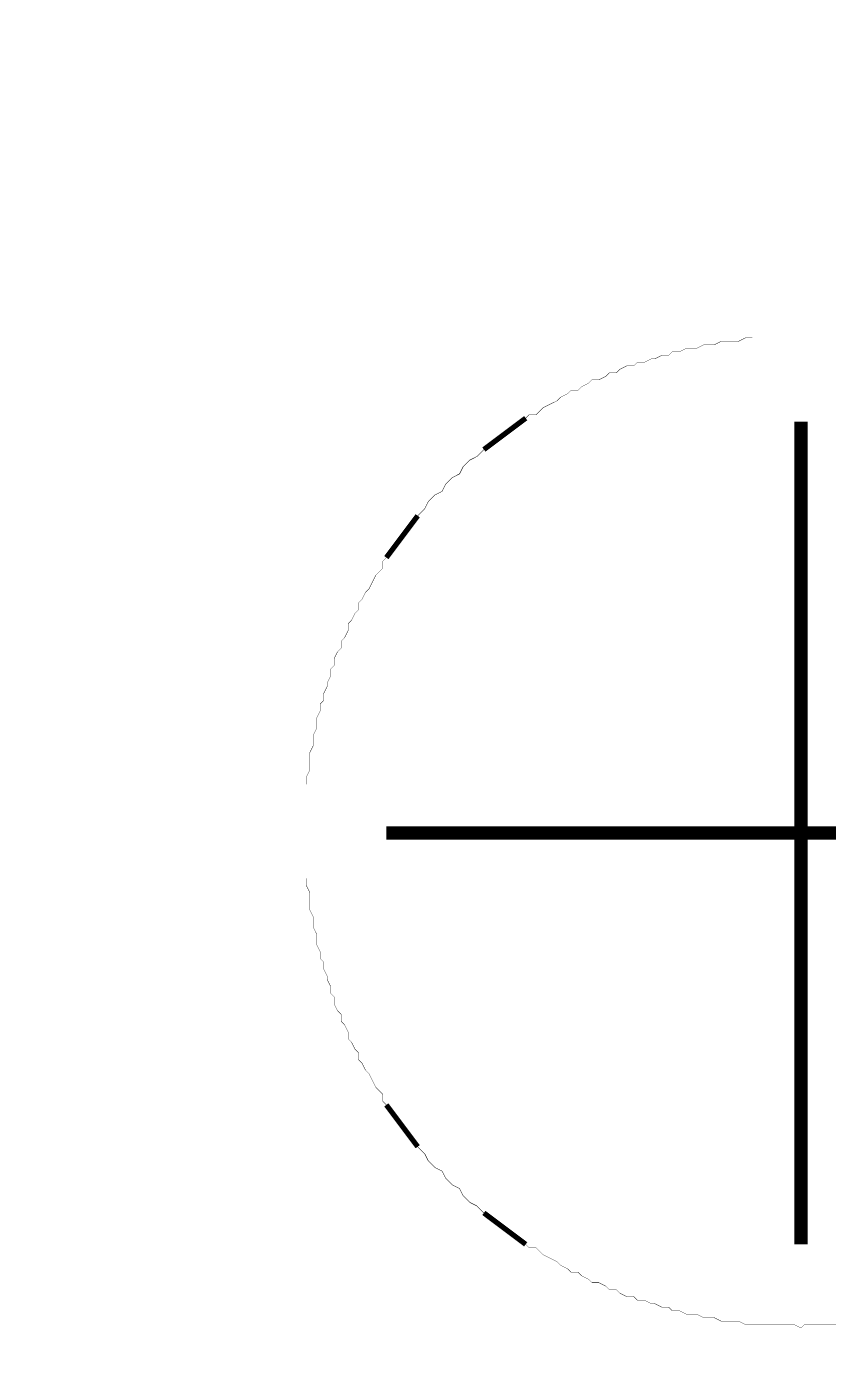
# Model space of a CAD drawing. Extents: x 0 to 595, y -1 to 841.
# Drawn here: x 387.91 to 392.78, y 526.56 to 534.6 of the extents above; entities that cross this region are included whole.
import ezdxf

# ---------------------------------------------------------------- set-up
doc = ezdxf.new("R2010")
doc.units = 0
doc.header["$MEASUREMENT"] = 0
doc.header["$XCLIPFRAME"] = 2
doc.linetypes.add('atContinuous2', pattern=[0])
doc.layers.add('at_Entity', color=7, linetype='Continuous')
picture_1 = doc.add_image_def('image1.jpg', size_in_pixel=(1446, 2048))

msp = doc.modelspace()

# ---------------------------------------------------------------- linework, layer by layer
at = {"layer": 'at_Entity', "color": 7}
for points in [[(389.6061, 529.9938, 0.00212, 0.00212, 0), (389.6061, 530.0362, 0.00212, 0.00212, 0), (389.6273, 530.0786, 0.00212, 0.00212, 0), (389.6273, 530.1845, 0.00212, 0.00212, 0), (389.6485, 530.2268, 0.00212, 0.00212, 0), (389.6485, 530.2904, 0.00212, 0.00212, 0), (389.6696, 530.3327, 0.00212, 0.00212, 0), (389.6696, 530.3963, 0.00212, 0.00212, 0), (389.6908, 530.4386, 0.00212, 0.00212, 0), (389.6908, 530.481, 0.00212, 0.00212, 0), (389.712, 530.5022, 0.00212, 0.00212, 0), (389.712, 530.5445, 0.00212, 0.00212, 0), (389.7332, 530.5869, 0.00212, 0.00212, 0), (389.7332, 530.6081, 0.00212, 0.00212, 0), (389.7544, 530.6504, 0.00212, 0.00212, 0), (389.7544, 530.6928, 0.00212, 0.00212, 0), (389.7755, 530.714, 0.00212, 0.00212, 0), (389.7755, 530.7563, 0.00212, 0.00212, 0), (389.7967, 530.7987, 0.00212, 0.00212, 0), (389.8179, 530.8199, 0.00212, 0.00212, 0), (389.8179, 530.8622, 0.00212, 0.00212, 0), (389.8391, 530.8834, 0.00212, 0.00212, 0), (389.8603, 530.9258, 0.00212, 0.00212, 0), (389.8603, 530.9681, 0.00212, 0.00212, 0), (389.8814, 530.9893, 0.00212, 0.00212, 0), (389.9026, 531.0317, 0.00212, 0.00212, 0), (389.9238, 531.0528, 0.00212, 0.00212, 0), (389.9238, 531.0952, 0.00212, 0.00212, 0), (389.945, 531.1164, 0.00212, 0.00212, 0), (389.9662, 531.1587, 0.00212, 0.00212, 0), (389.9873, 531.1799, 0.00212, 0.00212, 0), (390.0085, 531.2223, 0.00212, 0.00212, 0), (390.0297, 531.2646, 0.00212, 0.00212, 0), (390.0509, 531.2858, 0.00212, 0.00212, 0), (390.0721, 531.307, 0.00212, 0.00212, 0), (390.0721, 531.3494, 0.00212, 0.00212, 0), (390.0932, 531.3705, 0.00212, 0.00212, 0), (390.2839, 531.6247, 0.00212, 0.00212, 0), (390.3262, 531.6671, 0.00212, 0.00212, 0), (390.3474, 531.7094, 0.00212, 0.00212, 0), (390.3686, 531.7306, 0.00212, 0.00212, 0), (390.3898, 531.7518, 0.00212, 0.00212, 0), (390.4321, 531.773, 0.00212, 0.00212, 0), (390.4533, 531.8153, 0.00212, 0.00212, 0), (390.4745, 531.8365, 0.00212, 0.00212, 0), (390.4957, 531.8577, 0.00212, 0.00212, 0), (390.538, 531.8789, 0.00212, 0.00212, 0), (390.5592, 531.9212, 0.00212, 0.00212, 0), (390.5804, 531.9424, 0.00212, 0.00212, 0), (390.6016, 531.9636, 0.00212, 0.00212, 0), (390.6439, 531.9848, 0.00212, 0.00212, 0), (390.6863, 532.0271, 0.00212, 0.00212, 0), (390.9404, 532.2177, 0.00212, 0.00212, 0), (390.9616, 532.2389, 0.00212, 0.00212, 0), (391.004, 532.2389, 0.00212, 0.00212, 0), (391.0463, 532.2813, 0.00212, 0.00212, 0), (391.0887, 532.3025, 0.00212, 0.00212, 0), (391.1311, 532.3236, 0.00212, 0.00212, 0), (391.1522, 532.3448, 0.00212, 0.00212, 0), (391.1946, 532.366, 0.00212, 0.00212, 0), (391.2158, 532.3872, 0.00212, 0.00212, 0), (391.2581, 532.3872, 0.00212, 0.00212, 0), (391.2793, 532.4084, 0.00212, 0.00212, 0), (391.3217, 532.4295, 0.00212, 0.00212, 0), (391.3429, 532.4507, 0.00212, 0.00212, 0), (391.3852, 532.4507, 0.00212, 0.00212, 0), (391.4276, 532.4719, 0.00212, 0.00212, 0), (391.4488, 532.4931, 0.00212, 0.00212, 0), (391.4911, 532.4931, 0.00212, 0.00212, 0), (391.5123, 532.5143, 0.00212, 0.00212, 0), (391.5547, 532.5354, 0.00212, 0.00212, 0), (391.597, 532.5354, 0.00212, 0.00212, 0), (391.6182, 532.5566, 0.00212, 0.00212, 0), (391.6606, 532.5566, 0.00212, 0.00212, 0), (391.7029, 532.5778, 0.00212, 0.00212, 0), (391.7241, 532.5778, 0.00212, 0.00212, 0), (391.7665, 532.599, 0.00212, 0.00212, 0), (391.8088, 532.599, 0.00212, 0.00212, 0), (391.83, 532.6202, 0.00212, 0.00212, 0), (391.8724, 532.6202, 0.00212, 0.00212, 0), (391.9147, 532.6413, 0.00212, 0.00212, 0), (391.9783, 532.6413, 0.00212, 0.00212, 0), (392.0206, 532.6625, 0.00212, 0.00212, 0), (392.0842, 532.6625, 0.00212, 0.00212, 0), (392.1265, 532.6837, 0.00212, 0.00212, 0), (392.2324, 532.6837, 0.00212, 0.00212, 0), (392.2748, 532.7049, 0.00212, 0.00212, 0), (392.3171, 532.7049, 0.00212, 0.00212, 0)], [(389.6061, 529.9938, 0.00212, 0.00212, 0), (389.6061, 530.0362, 0.00212, 0.00212, 0), (389.6273, 530.0786, 0.00212, 0.00212, 0), (389.6273, 530.1845, 0.00212, 0.00212, 0), (389.6485, 530.2268, 0.00212, 0.00212, 0), (389.6485, 530.2904, 0.00212, 0.00212, 0), (389.6696, 530.3327, 0.00212, 0.00212, 0), (389.6696, 530.3963, 0.00212, 0.00212, 0), (389.6908, 530.4386, 0.00212, 0.00212, 0), (389.6908, 530.481, 0.00212, 0.00212, 0), (389.712, 530.5022, 0.00212, 0.00212, 0), (389.712, 530.5445, 0.00212, 0.00212, 0), (389.7332, 530.5869, 0.00212, 0.00212, 0), (389.7332, 530.6081, 0.00212, 0.00212, 0), (389.7544, 530.6504, 0.00212, 0.00212, 0), (389.7544, 530.6928, 0.00212, 0.00212, 0), (389.7755, 530.714, 0.00212, 0.00212, 0), (389.7755, 530.7563, 0.00212, 0.00212, 0), (389.7967, 530.7987, 0.00212, 0.00212, 0), (389.8179, 530.8199, 0.00212, 0.00212, 0), (389.8179, 530.8622, 0.00212, 0.00212, 0), (389.8391, 530.8834, 0.00212, 0.00212, 0), (389.8603, 530.9258, 0.00212, 0.00212, 0), (389.8603, 530.9681, 0.00212, 0.00212, 0), (389.8814, 530.9893, 0.00212, 0.00212, 0), (389.9026, 531.0317, 0.00212, 0.00212, 0), (389.9238, 531.0528, 0.00212, 0.00212, 0), (389.9238, 531.0952, 0.00212, 0.00212, 0), (389.945, 531.1164, 0.00212, 0.00212, 0), (389.9662, 531.1587, 0.00212, 0.00212, 0), (389.9873, 531.1799, 0.00212, 0.00212, 0), (390.0085, 531.2223, 0.00212, 0.00212, 0), (390.0297, 531.2646, 0.00212, 0.00212, 0), (390.0509, 531.2858, 0.00212, 0.00212, 0), (390.0721, 531.307, 0.00212, 0.00212, 0), (390.0721, 531.3494, 0.00212, 0.00212, 0), (390.0932, 531.3705, 0.00212, 0.00212, 0), (390.2839, 531.6247, 0.00212, 0.00212, 0), (390.3262, 531.6671, 0.00212, 0.00212, 0), (390.3474, 531.7094, 0.00212, 0.00212, 0), (390.3686, 531.7306, 0.00212, 0.00212, 0), (390.3898, 531.7518, 0.00212, 0.00212, 0), (390.4321, 531.773, 0.00212, 0.00212, 0), (390.4533, 531.8153, 0.00212, 0.00212, 0), (390.4745, 531.8365, 0.00212, 0.00212, 0), (390.4957, 531.8577, 0.00212, 0.00212, 0), (390.538, 531.8789, 0.00212, 0.00212, 0), (390.5592, 531.9212, 0.00212, 0.00212, 0), (390.5804, 531.9424, 0.00212, 0.00212, 0), (390.6016, 531.9636, 0.00212, 0.00212, 0), (390.6439, 531.9848, 0.00212, 0.00212, 0), (390.6863, 532.0271, 0.00212, 0.00212, 0), (390.9404, 532.2177, 0.00212, 0.00212, 0), (390.9616, 532.2389, 0.00212, 0.00212, 0), (391.004, 532.2389, 0.00212, 0.00212, 0), (391.0463, 532.2813, 0.00212, 0.00212, 0), (391.0887, 532.3025, 0.00212, 0.00212, 0), (391.1311, 532.3236, 0.00212, 0.00212, 0), (391.1522, 532.3448, 0.00212, 0.00212, 0), (391.1946, 532.366, 0.00212, 0.00212, 0), (391.2158, 532.3872, 0.00212, 0.00212, 0), (391.2581, 532.3872, 0.00212, 0.00212, 0), (391.2793, 532.4084, 0.00212, 0.00212, 0), (391.3217, 532.4295, 0.00212, 0.00212, 0), (391.3429, 532.4507, 0.00212, 0.00212, 0), (391.3852, 532.4507, 0.00212, 0.00212, 0), (391.4276, 532.4719, 0.00212, 0.00212, 0), (391.4488, 532.4931, 0.00212, 0.00212, 0), (391.4911, 532.4931, 0.00212, 0.00212, 0), (391.5123, 532.5143, 0.00212, 0.00212, 0), (391.5547, 532.5354, 0.00212, 0.00212, 0), (391.597, 532.5354, 0.00212, 0.00212, 0), (391.6182, 532.5566, 0.00212, 0.00212, 0), (391.6606, 532.5566, 0.00212, 0.00212, 0), (391.7029, 532.5778, 0.00212, 0.00212, 0), (391.7241, 532.5778, 0.00212, 0.00212, 0), (391.7665, 532.599, 0.00212, 0.00212, 0), (391.8088, 532.599, 0.00212, 0.00212, 0), (391.83, 532.6202, 0.00212, 0.00212, 0), (391.8724, 532.6202, 0.00212, 0.00212, 0), (391.9147, 532.6413, 0.00212, 0.00212, 0), (391.9783, 532.6413, 0.00212, 0.00212, 0), (392.0206, 532.6625, 0.00212, 0.00212, 0), (392.0842, 532.6625, 0.00212, 0.00212, 0), (392.1265, 532.6837, 0.00212, 0.00212, 0), (392.2324, 532.6837, 0.00212, 0.00212, 0), (392.2748, 532.7049, 0.00212, 0.00212, 0), (392.3171, 532.7049, 0.00212, 0.00212, 0)], [(390.2839, 531.6247, 0.00212, 0.00212, 0), (390.3262, 531.6671, 0.00212, 0.00212, 0), (390.3474, 531.7094, 0.00212, 0.00212, 0), (390.3686, 531.7306, 0.00212, 0.00212, 0), (390.3898, 531.7518, 0.00212, 0.00212, 0), (390.4321, 531.773, 0.00212, 0.00212, 0), (390.4533, 531.8153, 0.00212, 0.00212, 0), (390.4745, 531.8365, 0.00212, 0.00212, 0), (390.4957, 531.8577, 0.00212, 0.00212, 0), (390.538, 531.8789, 0.00212, 0.00212, 0), (390.5592, 531.9212, 0.00212, 0.00212, 0), (390.5804, 531.9424, 0.00212, 0.00212, 0), (390.6016, 531.9636, 0.00212, 0.00212, 0), (390.6439, 531.9848, 0.00212, 0.00212, 0), (390.6863, 532.0271, 0.00212, 0.00212, 0), (390.9404, 532.2177, 0.00212, 0.00212, 0), (390.9616, 532.2389, 0.00212, 0.00212, 0), (391.004, 532.2389, 0.00212, 0.00212, 0), (391.0463, 532.2813, 0.00212, 0.00212, 0), (391.0887, 532.3025, 0.00212, 0.00212, 0), (391.1311, 532.3236, 0.00212, 0.00212, 0), (391.1522, 532.3448, 0.00212, 0.00212, 0), (391.1946, 532.366, 0.00212, 0.00212, 0), (391.2158, 532.3872, 0.00212, 0.00212, 0), (391.2581, 532.3872, 0.00212, 0.00212, 0), (391.2793, 532.4084, 0.00212, 0.00212, 0), (391.3217, 532.4295, 0.00212, 0.00212, 0), (391.3429, 532.4507, 0.00212, 0.00212, 0), (391.3852, 532.4507, 0.00212, 0.00212, 0), (391.4276, 532.4719, 0.00212, 0.00212, 0), (391.4488, 532.4931, 0.00212, 0.00212, 0), (391.4911, 532.4931, 0.00212, 0.00212, 0), (391.5123, 532.5143, 0.00212, 0.00212, 0), (391.5547, 532.5354, 0.00212, 0.00212, 0), (391.597, 532.5354, 0.00212, 0.00212, 0), (391.6182, 532.5566, 0.00212, 0.00212, 0), (391.6606, 532.5566, 0.00212, 0.00212, 0), (391.7029, 532.5778, 0.00212, 0.00212, 0), (391.7241, 532.5778, 0.00212, 0.00212, 0), (391.7665, 532.599, 0.00212, 0.00212, 0), (391.8088, 532.599, 0.00212, 0.00212, 0), (391.83, 532.6202, 0.00212, 0.00212, 0), (391.8724, 532.6202, 0.00212, 0.00212, 0), (391.9147, 532.6413, 0.00212, 0.00212, 0), (391.9783, 532.6413, 0.00212, 0.00212, 0), (392.0206, 532.6625, 0.00212, 0.00212, 0), (392.0842, 532.6625, 0.00212, 0.00212, 0), (392.1265, 532.6837, 0.00212, 0.00212, 0), (392.2324, 532.6837, 0.00212, 0.00212, 0), (392.2748, 532.7049, 0.00212, 0.00212, 0), (392.3171, 532.7049, 0.00212, 0.00212, 0)], [(390.9404, 532.2177, 0.00212, 0.00212, 0), (390.9616, 532.2389, 0.00212, 0.00212, 0), (391.004, 532.2389, 0.00212, 0.00212, 0), (391.0463, 532.2813, 0.00212, 0.00212, 0), (391.0887, 532.3025, 0.00212, 0.00212, 0), (391.1311, 532.3236, 0.00212, 0.00212, 0), (391.1522, 532.3448, 0.00212, 0.00212, 0), (391.1946, 532.366, 0.00212, 0.00212, 0), (391.2158, 532.3872, 0.00212, 0.00212, 0), (391.2581, 532.3872, 0.00212, 0.00212, 0), (391.2793, 532.4084, 0.00212, 0.00212, 0), (391.3217, 532.4295, 0.00212, 0.00212, 0), (391.3429, 532.4507, 0.00212, 0.00212, 0), (391.3852, 532.4507, 0.00212, 0.00212, 0), (391.4276, 532.4719, 0.00212, 0.00212, 0), (391.4488, 532.4931, 0.00212, 0.00212, 0), (391.4911, 532.4931, 0.00212, 0.00212, 0), (391.5123, 532.5143, 0.00212, 0.00212, 0), (391.5547, 532.5354, 0.00212, 0.00212, 0), (391.597, 532.5354, 0.00212, 0.00212, 0), (391.6182, 532.5566, 0.00212, 0.00212, 0), (391.6606, 532.5566, 0.00212, 0.00212, 0), (391.7029, 532.5778, 0.00212, 0.00212, 0), (391.7241, 532.5778, 0.00212, 0.00212, 0), (391.7665, 532.599, 0.00212, 0.00212, 0), (391.8088, 532.599, 0.00212, 0.00212, 0), (391.83, 532.6202, 0.00212, 0.00212, 0), (391.8724, 532.6202, 0.00212, 0.00212, 0), (391.9147, 532.6413, 0.00212, 0.00212, 0), (391.9783, 532.6413, 0.00212, 0.00212, 0), (392.0206, 532.6625, 0.00212, 0.00212, 0), (392.0842, 532.6625, 0.00212, 0.00212, 0), (392.1265, 532.6837, 0.00212, 0.00212, 0), (392.2324, 532.6837, 0.00212, 0.00212, 0), (392.2748, 532.7049, 0.00212, 0.00212, 0), (392.3171, 532.7049, 0.00212, 0.00212, 0)], [(390.6863, 532.0271, 0.0318, 0.0318, 0), (390.9404, 532.2177, 0.0318, 0.0318, 0)], [(392.6137, 529.6973, 0.0822, 0.0822, 0), (392.6137, 532.1966, 0.0822, 0.0822, 0)], [(390.2839, 531.6247, 0.003, 0.003, 0), (390.3262, 531.6671, 0.003, 0.003, 0), (390.3474, 531.7094, 0.003, 0.003, 0), (390.3686, 531.7306, 0.003, 0.003, 0), (390.3898, 531.7518, 0.003, 0.003, 0), (390.4321, 531.773, 0.003, 0.003, 0), (390.4533, 531.8153, 0.003, 0.003, 0), (390.4745, 531.8365, 0.003, 0.003, 0), (390.4957, 531.8577, 0.003, 0.003, 0), (390.538, 531.8789, 0.003, 0.003, 0), (390.5592, 531.9212, 0.003, 0.003, 0), (390.5804, 531.9424, 0.003, 0.003, 0), (390.6016, 531.9636, 0.003, 0.003, 0), (390.6439, 531.9848, 0.003, 0.003, 0), (390.6863, 532.0271, 0.003, 0.003, 0)], [(390.0932, 531.3705, 0.0318, 0.0318, 0), (390.2839, 531.6247, 0.0318, 0.0318, 0)], [(390.0932, 531.3705, 0.0318, 0.0318, 0), (390.2839, 531.6247, 0.0318, 0.0318, 0)], [(389.6061, 529.9938, 0.00212, 0.00212, 0), (389.6061, 530.0362, 0.00212, 0.00212, 0), (389.6273, 530.0786, 0.00212, 0.00212, 0), (389.6273, 530.1845, 0.00212, 0.00212, 0), (389.6485, 530.2268, 0.00212, 0.00212, 0), (389.6485, 530.2904, 0.00212, 0.00212, 0), (389.6696, 530.3327, 0.00212, 0.00212, 0), (389.6696, 530.3963, 0.00212, 0.00212, 0), (389.6908, 530.4386, 0.00212, 0.00212, 0), (389.6908, 530.481, 0.00212, 0.00212, 0), (389.712, 530.5022, 0.00212, 0.00212, 0), (389.712, 530.5445, 0.00212, 0.00212, 0), (389.7332, 530.5869, 0.00212, 0.00212, 0), (389.7332, 530.6081, 0.00212, 0.00212, 0), (389.7544, 530.6504, 0.00212, 0.00212, 0), (389.7544, 530.6928, 0.00212, 0.00212, 0), (389.7755, 530.714, 0.00212, 0.00212, 0), (389.7755, 530.7563, 0.00212, 0.00212, 0), (389.7967, 530.7987, 0.00212, 0.00212, 0), (389.8179, 530.8199, 0.00212, 0.00212, 0), (389.8179, 530.8622, 0.00212, 0.00212, 0), (389.8391, 530.8834, 0.00212, 0.00212, 0), (389.8603, 530.9258, 0.00212, 0.00212, 0), (389.8603, 530.9681, 0.00212, 0.00212, 0), (389.8814, 530.9893, 0.00212, 0.00212, 0), (389.9026, 531.0317, 0.00212, 0.00212, 0), (389.9238, 531.0528, 0.00212, 0.00212, 0), (389.9238, 531.0952, 0.00212, 0.00212, 0), (389.945, 531.1164, 0.00212, 0.00212, 0), (389.9662, 531.1587, 0.00212, 0.00212, 0), (389.9873, 531.1799, 0.00212, 0.00212, 0), (390.0085, 531.2223, 0.00212, 0.00212, 0), (390.0297, 531.2646, 0.00212, 0.00212, 0), (390.0509, 531.2858, 0.00212, 0.00212, 0), (390.0721, 531.307, 0.00212, 0.00212, 0), (390.0721, 531.3494, 0.00212, 0.00212, 0), (390.0932, 531.3705, 0.00212, 0.00212, 0)], [(389.6061, 529.9938, 0.00212, 0.00212, 0), (389.6061, 530.0362, 0.00212, 0.00212, 0), (389.6273, 530.0786, 0.00212, 0.00212, 0), (389.6273, 530.1845, 0.00212, 0.00212, 0), (389.6485, 530.2268, 0.00212, 0.00212, 0), (389.6485, 530.2904, 0.00212, 0.00212, 0), (389.6696, 530.3327, 0.00212, 0.00212, 0), (389.6696, 530.3963, 0.00212, 0.00212, 0), (389.6908, 530.4386, 0.00212, 0.00212, 0), (389.6908, 530.481, 0.00212, 0.00212, 0), (389.712, 530.5022, 0.00212, 0.00212, 0), (389.712, 530.5445, 0.00212, 0.00212, 0), (389.7332, 530.5869, 0.00212, 0.00212, 0), (389.7332, 530.6081, 0.00212, 0.00212, 0), (389.7544, 530.6504, 0.00212, 0.00212, 0), (389.7544, 530.6928, 0.00212, 0.00212, 0), (389.7755, 530.714, 0.00212, 0.00212, 0), (389.7755, 530.7563, 0.00212, 0.00212, 0), (389.7967, 530.7987, 0.00212, 0.00212, 0), (389.8179, 530.8199, 0.00212, 0.00212, 0), (389.8179, 530.8622, 0.00212, 0.00212, 0), (389.8391, 530.8834, 0.00212, 0.00212, 0), (389.8603, 530.9258, 0.00212, 0.00212, 0), (389.8603, 530.9681, 0.00212, 0.00212, 0), (389.8814, 530.9893, 0.00212, 0.00212, 0), (389.9026, 531.0317, 0.00212, 0.00212, 0), (389.9238, 531.0528, 0.00212, 0.00212, 0), (389.9238, 531.0952, 0.00212, 0.00212, 0), (389.945, 531.1164, 0.00212, 0.00212, 0), (389.9662, 531.1587, 0.00212, 0.00212, 0), (389.9873, 531.1799, 0.00212, 0.00212, 0), (390.0085, 531.2223, 0.00212, 0.00212, 0), (390.0297, 531.2646, 0.00212, 0.00212, 0), (390.0509, 531.2858, 0.00212, 0.00212, 0), (390.0721, 531.307, 0.00212, 0.00212, 0), (390.0721, 531.3494, 0.00212, 0.00212, 0), (390.0932, 531.3705, 0.00212, 0.00212, 0)], [(392.6137, 529.6973, 0.0822, 0.0822, 0), (390.0932, 529.6973, 0.0822, 0.0822, 0)], [(392.6137, 529.6973, 0.0822, 0.0822, 0), (392.6137, 527.1981, 0.0822, 0.0822, 0)], [(392.6137, 529.6973, 0.0822, 0.0822, 0), (395.1129, 529.6973, 0.0822, 0.0822, 0)], [(392.9314, 526.7109, 0.00212, 0.00212, 0), (392.6348, 526.7109, 0.00212, 0.00212, 0), (392.6137, 526.6898, 0.00212, 0.00212, 0), (392.5713, 526.7109, 0.00212, 0.00212, 0), (392.2748, 526.7109, 0.00212, 0.00212, 0), (392.2324, 526.7321, 0.00212, 0.00212, 0), (392.1265, 526.7321, 0.00212, 0.00212, 0), (392.0842, 526.7533, 0.00212, 0.00212, 0), (392.0206, 526.7533, 0.00212, 0.00212, 0), (391.9783, 526.7745, 0.00212, 0.00212, 0), (391.9147, 526.7745, 0.00212, 0.00212, 0), (391.8724, 526.7957, 0.00212, 0.00212, 0), (391.83, 526.7957, 0.00212, 0.00212, 0), (391.8088, 526.8168, 0.00212, 0.00212, 0), (391.7665, 526.8168, 0.00212, 0.00212, 0), (391.7241, 526.838, 0.00212, 0.00212, 0), (391.7029, 526.838, 0.00212, 0.00212, 0), (391.6606, 526.8592, 0.00212, 0.00212, 0), (391.6182, 526.8592, 0.00212, 0.00212, 0), (391.597, 526.8804, 0.00212, 0.00212, 0), (391.5547, 526.8804, 0.00212, 0.00212, 0), (391.5123, 526.9016, 0.00212, 0.00212, 0), (391.4911, 526.9227, 0.00212, 0.00212, 0), (391.4488, 526.9227, 0.00212, 0.00212, 0), (391.4276, 526.9439, 0.00212, 0.00212, 0), (391.3852, 526.9651, 0.00212, 0.00212, 0), (391.3429, 526.9651, 0.00212, 0.00212, 0), (391.3217, 526.9863, 0.00212, 0.00212, 0), (391.2793, 527.0075, 0.00212, 0.00212, 0), (391.2581, 527.0286, 0.00212, 0.00212, 0), (391.2158, 527.0286, 0.00212, 0.00212, 0), (391.1946, 527.0498, 0.00212, 0.00212, 0), (391.1522, 527.071, 0.00212, 0.00212, 0), (391.1311, 527.0922, 0.00212, 0.00212, 0), (391.0887, 527.1134, 0.00212, 0.00212, 0), (391.0463, 527.1345, 0.00212, 0.00212, 0), (391.0252, 527.1557, 0.00212, 0.00212, 0), (391.004, 527.1769, 0.00212, 0.00212, 0), (390.9616, 527.1769, 0.00212, 0.00212, 0), (390.9404, 527.1981, 0.00212, 0.00212, 0), (390.6863, 527.3887, 0.00212, 0.00212, 0), (390.6651, 527.4099, 0.00212, 0.00212, 0), (390.6439, 527.4311, 0.00212, 0.00212, 0), (390.6016, 527.4522, 0.00212, 0.00212, 0), (390.5592, 527.4946, 0.00212, 0.00212, 0), (390.538, 527.537, 0.00212, 0.00212, 0), (390.4957, 527.5581, 0.00212, 0.00212, 0), (390.4533, 527.6005, 0.00212, 0.00212, 0), (390.4321, 527.6429, 0.00212, 0.00212, 0), (390.3898, 527.664, 0.00212, 0.00212, 0), (390.3474, 527.7064, 0.00212, 0.00212, 0), (390.3262, 527.7488, 0.00212, 0.00212, 0), (390.305, 527.7699, 0.00212, 0.00212, 0), (390.2839, 527.7911, 0.00212, 0.00212, 0), (390.0932, 528.0453, 0.00212, 0.00212, 0), (390.0721, 528.0665, 0.00212, 0.00212, 0), (390.0721, 528.1088, 0.00212, 0.00212, 0), (390.0509, 528.13, 0.00212, 0.00212, 0), (390.0297, 528.1512, 0.00212, 0.00212, 0), (390.0085, 528.1935, 0.00212, 0.00212, 0), (389.9873, 528.2359, 0.00212, 0.00212, 0), (389.9662, 528.2571, 0.00212, 0.00212, 0), (389.945, 528.2994, 0.00212, 0.00212, 0), (389.9238, 528.3206, 0.00212, 0.00212, 0), (389.9238, 528.363, 0.00212, 0.00212, 0), (389.9026, 528.3842, 0.00212, 0.00212, 0), (389.8814, 528.4265, 0.00212, 0.00212, 0), (389.8603, 528.4477, 0.00212, 0.00212, 0), (389.8603, 528.4901, 0.00212, 0.00212, 0), (389.8391, 528.5324, 0.00212, 0.00212, 0), (389.8179, 528.5536, 0.00212, 0.00212, 0), (389.8179, 528.596, 0.00212, 0.00212, 0), (389.7967, 528.6171, 0.00212, 0.00212, 0), (389.7755, 528.6595, 0.00212, 0.00212, 0), (389.7755, 528.7019, 0.00212, 0.00212, 0), (389.7544, 528.723, 0.00212, 0.00212, 0), (389.7544, 528.7654, 0.00212, 0.00212, 0), (389.7332, 528.8078, 0.00212, 0.00212, 0), (389.7332, 528.8289, 0.00212, 0.00212, 0), (389.712, 528.8713, 0.00212, 0.00212, 0), (389.712, 528.9137, 0.00212, 0.00212, 0), (389.6908, 528.9348, 0.00212, 0.00212, 0), (389.6908, 528.9772, 0.00212, 0.00212, 0), (389.6696, 529.0196, 0.00212, 0.00212, 0), (389.6696, 529.0831, 0.00212, 0.00212, 0), (389.6485, 529.1255, 0.00212, 0.00212, 0), (389.6485, 529.189, 0.00212, 0.00212, 0), (389.6273, 529.2314, 0.00212, 0.00212, 0), (389.6273, 529.3373, 0.00212, 0.00212, 0), (389.6061, 529.3796, 0.00212, 0.00212, 0), (389.6061, 529.422, 0.00212, 0.00212, 0)], [(392.9314, 526.7109, 0.00212, 0.00212, 0), (392.6348, 526.7109, 0.00212, 0.00212, 0), (392.6137, 526.6898, 0.00212, 0.00212, 0), (392.5713, 526.7109, 0.00212, 0.00212, 0), (392.2748, 526.7109, 0.00212, 0.00212, 0), (392.2324, 526.7321, 0.00212, 0.00212, 0), (392.1265, 526.7321, 0.00212, 0.00212, 0), (392.0842, 526.7533, 0.00212, 0.00212, 0), (392.0206, 526.7533, 0.00212, 0.00212, 0), (391.9783, 526.7745, 0.00212, 0.00212, 0), (391.9147, 526.7745, 0.00212, 0.00212, 0), (391.8724, 526.7957, 0.00212, 0.00212, 0), (391.83, 526.7957, 0.00212, 0.00212, 0), (391.8088, 526.8168, 0.00212, 0.00212, 0), (391.7665, 526.8168, 0.00212, 0.00212, 0), (391.7241, 526.838, 0.00212, 0.00212, 0), (391.7029, 526.838, 0.00212, 0.00212, 0), (391.6606, 526.8592, 0.00212, 0.00212, 0), (391.6182, 526.8592, 0.00212, 0.00212, 0), (391.597, 526.8804, 0.00212, 0.00212, 0), (391.5547, 526.8804, 0.00212, 0.00212, 0), (391.5123, 526.9016, 0.00212, 0.00212, 0), (391.4911, 526.9227, 0.00212, 0.00212, 0), (391.4488, 526.9227, 0.00212, 0.00212, 0), (391.4276, 526.9439, 0.00212, 0.00212, 0), (391.3852, 526.9651, 0.00212, 0.00212, 0), (391.3429, 526.9651, 0.00212, 0.00212, 0), (391.3217, 526.9863, 0.00212, 0.00212, 0), (391.2793, 527.0075, 0.00212, 0.00212, 0), (391.2581, 527.0286, 0.00212, 0.00212, 0), (391.2158, 527.0286, 0.00212, 0.00212, 0), (391.1946, 527.0498, 0.00212, 0.00212, 0), (391.1522, 527.071, 0.00212, 0.00212, 0), (391.1311, 527.0922, 0.00212, 0.00212, 0), (391.0887, 527.1134, 0.00212, 0.00212, 0), (391.0463, 527.1345, 0.00212, 0.00212, 0), (391.0252, 527.1557, 0.00212, 0.00212, 0), (391.004, 527.1769, 0.00212, 0.00212, 0), (390.9616, 527.1769, 0.00212, 0.00212, 0), (390.9404, 527.1981, 0.00212, 0.00212, 0), (390.6863, 527.3887, 0.00212, 0.00212, 0), (390.6651, 527.4099, 0.00212, 0.00212, 0), (390.6439, 527.4311, 0.00212, 0.00212, 0), (390.6016, 527.4522, 0.00212, 0.00212, 0), (390.5592, 527.4946, 0.00212, 0.00212, 0), (390.538, 527.537, 0.00212, 0.00212, 0), (390.4957, 527.5581, 0.00212, 0.00212, 0), (390.4533, 527.6005, 0.00212, 0.00212, 0), (390.4321, 527.6429, 0.00212, 0.00212, 0), (390.3898, 527.664, 0.00212, 0.00212, 0), (390.3474, 527.7064, 0.00212, 0.00212, 0), (390.3262, 527.7488, 0.00212, 0.00212, 0), (390.305, 527.7699, 0.00212, 0.00212, 0), (390.2839, 527.7911, 0.00212, 0.00212, 0), (390.0932, 528.0453, 0.00212, 0.00212, 0), (390.0721, 528.0665, 0.00212, 0.00212, 0), (390.0721, 528.1088, 0.00212, 0.00212, 0), (390.0509, 528.13, 0.00212, 0.00212, 0), (390.0297, 528.1512, 0.00212, 0.00212, 0), (390.0085, 528.1935, 0.00212, 0.00212, 0), (389.9873, 528.2359, 0.00212, 0.00212, 0), (389.9662, 528.2571, 0.00212, 0.00212, 0), (389.945, 528.2994, 0.00212, 0.00212, 0), (389.9238, 528.3206, 0.00212, 0.00212, 0), (389.9238, 528.363, 0.00212, 0.00212, 0), (389.9026, 528.3842, 0.00212, 0.00212, 0), (389.8814, 528.4265, 0.00212, 0.00212, 0), (389.8603, 528.4477, 0.00212, 0.00212, 0), (389.8603, 528.4901, 0.00212, 0.00212, 0), (389.8391, 528.5324, 0.00212, 0.00212, 0), (389.8179, 528.5536, 0.00212, 0.00212, 0), (389.8179, 528.596, 0.00212, 0.00212, 0), (389.7967, 528.6171, 0.00212, 0.00212, 0), (389.7755, 528.6595, 0.00212, 0.00212, 0), (389.7755, 528.7019, 0.00212, 0.00212, 0), (389.7544, 528.723, 0.00212, 0.00212, 0), (389.7544, 528.7654, 0.00212, 0.00212, 0), (389.7332, 528.8078, 0.00212, 0.00212, 0), (389.7332, 528.8289, 0.00212, 0.00212, 0), (389.712, 528.8713, 0.00212, 0.00212, 0), (389.712, 528.9137, 0.00212, 0.00212, 0), (389.6908, 528.9348, 0.00212, 0.00212, 0), (389.6908, 528.9772, 0.00212, 0.00212, 0), (389.6696, 529.0196, 0.00212, 0.00212, 0), (389.6696, 529.0831, 0.00212, 0.00212, 0), (389.6485, 529.1255, 0.00212, 0.00212, 0), (389.6485, 529.189, 0.00212, 0.00212, 0), (389.6273, 529.2314, 0.00212, 0.00212, 0), (389.6273, 529.3373, 0.00212, 0.00212, 0), (389.6061, 529.3796, 0.00212, 0.00212, 0), (389.6061, 529.422, 0.00212, 0.00212, 0)], [(392.9314, 526.7109, 0.00212, 0.00212, 0), (392.6348, 526.7109, 0.00212, 0.00212, 0), (392.6137, 526.6898, 0.00212, 0.00212, 0), (392.5713, 526.7109, 0.00212, 0.00212, 0), (392.2748, 526.7109, 0.00212, 0.00212, 0), (392.2324, 526.7321, 0.00212, 0.00212, 0), (392.1265, 526.7321, 0.00212, 0.00212, 0), (392.0842, 526.7533, 0.00212, 0.00212, 0), (392.0206, 526.7533, 0.00212, 0.00212, 0), (391.9783, 526.7745, 0.00212, 0.00212, 0), (391.9147, 526.7745, 0.00212, 0.00212, 0), (391.8724, 526.7957, 0.00212, 0.00212, 0), (391.83, 526.7957, 0.00212, 0.00212, 0), (391.8088, 526.8168, 0.00212, 0.00212, 0), (391.7665, 526.8168, 0.00212, 0.00212, 0), (391.7241, 526.838, 0.00212, 0.00212, 0), (391.7029, 526.838, 0.00212, 0.00212, 0), (391.6606, 526.8592, 0.00212, 0.00212, 0), (391.6182, 526.8592, 0.00212, 0.00212, 0), (391.597, 526.8804, 0.00212, 0.00212, 0), (391.5547, 526.8804, 0.00212, 0.00212, 0), (391.5123, 526.9016, 0.00212, 0.00212, 0), (391.4911, 526.9227, 0.00212, 0.00212, 0), (391.4488, 526.9227, 0.00212, 0.00212, 0), (391.4276, 526.9439, 0.00212, 0.00212, 0), (391.3852, 526.9651, 0.00212, 0.00212, 0), (391.3429, 526.9651, 0.00212, 0.00212, 0), (391.3217, 526.9863, 0.00212, 0.00212, 0), (391.2793, 527.0075, 0.00212, 0.00212, 0), (391.2581, 527.0286, 0.00212, 0.00212, 0), (391.2158, 527.0286, 0.00212, 0.00212, 0), (391.1946, 527.0498, 0.00212, 0.00212, 0), (391.1522, 527.071, 0.00212, 0.00212, 0), (391.1311, 527.0922, 0.00212, 0.00212, 0), (391.0887, 527.1134, 0.00212, 0.00212, 0), (391.0463, 527.1345, 0.00212, 0.00212, 0), (391.0252, 527.1557, 0.00212, 0.00212, 0), (391.004, 527.1769, 0.00212, 0.00212, 0), (390.9616, 527.1769, 0.00212, 0.00212, 0), (390.9404, 527.1981, 0.00212, 0.00212, 0), (390.6863, 527.3887, 0.00212, 0.00212, 0), (390.6651, 527.4099, 0.00212, 0.00212, 0), (390.6439, 527.4311, 0.00212, 0.00212, 0), (390.6016, 527.4522, 0.00212, 0.00212, 0), (390.5592, 527.4946, 0.00212, 0.00212, 0), (390.538, 527.537, 0.00212, 0.00212, 0), (390.4957, 527.5581, 0.00212, 0.00212, 0), (390.4533, 527.6005, 0.00212, 0.00212, 0), (390.4321, 527.6429, 0.00212, 0.00212, 0), (390.3898, 527.664, 0.00212, 0.00212, 0), (390.3474, 527.7064, 0.00212, 0.00212, 0), (390.3262, 527.7488, 0.00212, 0.00212, 0), (390.305, 527.7699, 0.00212, 0.00212, 0), (390.2839, 527.7911, 0.00212, 0.00212, 0), (390.0932, 528.0453, 0.00212, 0.00212, 0), (390.0721, 528.0665, 0.00212, 0.00212, 0), (390.0721, 528.1088, 0.00212, 0.00212, 0), (390.0509, 528.13, 0.00212, 0.00212, 0), (390.0297, 528.1512, 0.00212, 0.00212, 0), (390.0085, 528.1935, 0.00212, 0.00212, 0), (389.9873, 528.2359, 0.00212, 0.00212, 0), (389.9662, 528.2571, 0.00212, 0.00212, 0), (389.945, 528.2994, 0.00212, 0.00212, 0), (389.9238, 528.3206, 0.00212, 0.00212, 0), (389.9238, 528.363, 0.00212, 0.00212, 0), (389.9026, 528.3842, 0.00212, 0.00212, 0), (389.8814, 528.4265, 0.00212, 0.00212, 0), (389.8603, 528.4477, 0.00212, 0.00212, 0), (389.8603, 528.4901, 0.00212, 0.00212, 0), (389.8391, 528.5324, 0.00212, 0.00212, 0), (389.8179, 528.5536, 0.00212, 0.00212, 0), (389.8179, 528.596, 0.00212, 0.00212, 0), (389.7967, 528.6171, 0.00212, 0.00212, 0), (389.7755, 528.6595, 0.00212, 0.00212, 0), (389.7755, 528.7019, 0.00212, 0.00212, 0), (389.7544, 528.723, 0.00212, 0.00212, 0), (389.7544, 528.7654, 0.00212, 0.00212, 0), (389.7332, 528.8078, 0.00212, 0.00212, 0), (389.7332, 528.8289, 0.00212, 0.00212, 0), (389.712, 528.8713, 0.00212, 0.00212, 0), (389.712, 528.9137, 0.00212, 0.00212, 0), (389.6908, 528.9348, 0.00212, 0.00212, 0), (389.6908, 528.9772, 0.00212, 0.00212, 0), (389.6696, 529.0196, 0.00212, 0.00212, 0), (389.6696, 529.0831, 0.00212, 0.00212, 0), (389.6485, 529.1255, 0.00212, 0.00212, 0), (389.6485, 529.189, 0.00212, 0.00212, 0), (389.6273, 529.2314, 0.00212, 0.00212, 0), (389.6273, 529.3373, 0.00212, 0.00212, 0), (389.6061, 529.3796, 0.00212, 0.00212, 0), (389.6061, 529.422, 0.00212, 0.00212, 0)], [(390.0932, 528.0453, 0.00212, 0.00212, 0), (390.0721, 528.0665, 0.00212, 0.00212, 0), (390.0721, 528.1088, 0.00212, 0.00212, 0), (390.0509, 528.13, 0.00212, 0.00212, 0), (390.0297, 528.1512, 0.00212, 0.00212, 0), (390.0085, 528.1935, 0.00212, 0.00212, 0), (389.9873, 528.2359, 0.00212, 0.00212, 0), (389.9662, 528.2571, 0.00212, 0.00212, 0), (389.945, 528.2994, 0.00212, 0.00212, 0), (389.9238, 528.3206, 0.00212, 0.00212, 0), (389.9238, 528.363, 0.00212, 0.00212, 0), (389.9026, 528.3842, 0.00212, 0.00212, 0), (389.8814, 528.4265, 0.00212, 0.00212, 0), (389.8603, 528.4477, 0.00212, 0.00212, 0), (389.8603, 528.4901, 0.00212, 0.00212, 0), (389.8391, 528.5324, 0.00212, 0.00212, 0), (389.8179, 528.5536, 0.00212, 0.00212, 0), (389.8179, 528.596, 0.00212, 0.00212, 0), (389.7967, 528.6171, 0.00212, 0.00212, 0), (389.7755, 528.6595, 0.00212, 0.00212, 0), (389.7755, 528.7019, 0.00212, 0.00212, 0), (389.7544, 528.723, 0.00212, 0.00212, 0), (389.7544, 528.7654, 0.00212, 0.00212, 0), (389.7332, 528.8078, 0.00212, 0.00212, 0), (389.7332, 528.8289, 0.00212, 0.00212, 0), (389.712, 528.8713, 0.00212, 0.00212, 0), (389.712, 528.9137, 0.00212, 0.00212, 0), (389.6908, 528.9348, 0.00212, 0.00212, 0), (389.6908, 528.9772, 0.00212, 0.00212, 0), (389.6696, 529.0196, 0.00212, 0.00212, 0), (389.6696, 529.0831, 0.00212, 0.00212, 0), (389.6485, 529.1255, 0.00212, 0.00212, 0), (389.6485, 529.189, 0.00212, 0.00212, 0), (389.6273, 529.2314, 0.00212, 0.00212, 0), (389.6273, 529.3373, 0.00212, 0.00212, 0), (389.6061, 529.3796, 0.00212, 0.00212, 0), (389.6061, 529.422, 0.00212, 0.00212, 0)], [(390.2839, 527.7911, 0.0318, 0.0318, 0), (390.0932, 528.0453, 0.0318, 0.0318, 0)], [(390.6863, 527.3887, 0.003, 0.003, 0), (390.6651, 527.4099, 0.003, 0.003, 0), (390.6439, 527.4311, 0.003, 0.003, 0), (390.6016, 527.4522, 0.003, 0.003, 0), (390.5592, 527.4946, 0.003, 0.003, 0), (390.538, 527.537, 0.003, 0.003, 0), (390.4957, 527.5581, 0.003, 0.003, 0), (390.4533, 527.6005, 0.003, 0.003, 0), (390.4321, 527.6429, 0.003, 0.003, 0), (390.3898, 527.664, 0.003, 0.003, 0), (390.3474, 527.7064, 0.003, 0.003, 0), (390.3262, 527.7488, 0.003, 0.003, 0), (390.305, 527.7699, 0.003, 0.003, 0), (390.2839, 527.7911, 0.003, 0.003, 0)], [(390.9404, 527.1981, 0.0318, 0.0318, 0), (390.6863, 527.3887, 0.0318, 0.0318, 0)], [(392.9314, 526.7109, 0.00212, 0.00212, 0), (392.6348, 526.7109, 0.00212, 0.00212, 0), (392.6137, 526.6898, 0.00212, 0.00212, 0), (392.5713, 526.7109, 0.00212, 0.00212, 0), (392.2748, 526.7109, 0.00212, 0.00212, 0), (392.2324, 526.7321, 0.00212, 0.00212, 0), (392.1265, 526.7321, 0.00212, 0.00212, 0), (392.0842, 526.7533, 0.00212, 0.00212, 0), (392.0206, 526.7533, 0.00212, 0.00212, 0), (391.9783, 526.7745, 0.00212, 0.00212, 0), (391.9147, 526.7745, 0.00212, 0.00212, 0), (391.8724, 526.7957, 0.00212, 0.00212, 0), (391.83, 526.7957, 0.00212, 0.00212, 0), (391.8088, 526.8168, 0.00212, 0.00212, 0), (391.7665, 526.8168, 0.00212, 0.00212, 0), (391.7241, 526.838, 0.00212, 0.00212, 0), (391.7029, 526.838, 0.00212, 0.00212, 0), (391.6606, 526.8592, 0.00212, 0.00212, 0), (391.6182, 526.8592, 0.00212, 0.00212, 0), (391.597, 526.8804, 0.00212, 0.00212, 0), (391.5547, 526.8804, 0.00212, 0.00212, 0), (391.5123, 526.9016, 0.00212, 0.00212, 0), (391.4911, 526.9227, 0.00212, 0.00212, 0), (391.4488, 526.9227, 0.00212, 0.00212, 0), (391.4276, 526.9439, 0.00212, 0.00212, 0), (391.3852, 526.9651, 0.00212, 0.00212, 0), (391.3429, 526.9651, 0.00212, 0.00212, 0), (391.3217, 526.9863, 0.00212, 0.00212, 0), (391.2793, 527.0075, 0.00212, 0.00212, 0), (391.2581, 527.0286, 0.00212, 0.00212, 0), (391.2158, 527.0286, 0.00212, 0.00212, 0), (391.1946, 527.0498, 0.00212, 0.00212, 0), (391.1522, 527.071, 0.00212, 0.00212, 0), (391.1311, 527.0922, 0.00212, 0.00212, 0), (391.0887, 527.1134, 0.00212, 0.00212, 0), (391.0463, 527.1345, 0.00212, 0.00212, 0), (391.0252, 527.1557, 0.00212, 0.00212, 0), (391.004, 527.1769, 0.00212, 0.00212, 0), (390.9616, 527.1769, 0.00212, 0.00212, 0), (390.9404, 527.1981, 0.00212, 0.00212, 0)]]:
    msp.add_lwpolyline(points, format="xyseb", dxfattribs=at)
at = {"layer": 'at_Entity', "color": 7, "linetype": 'atContinuous2'}
msp.add_circle((391.3839, 529.8755), 81.8383, dxfattribs=at)
for centre, radius, start, end in [((392.6464, 529.7341), 83.0311, 359.974589, 90.022604), ((392.5501, 529.7575), 83.0044, 89.956147, 180.041503), ((392.6784, 529.7736), 83.1443, 180.037953, 269.940779), ((392.5374, 529.7833), 83.1443, 270.037953, 359.940779)]:
    msp.add_arc(centre, radius, start, end, dxfattribs=at)

# ---------------------------------------------------------------- pictures from other files: only their frames are drawn
image = msp.add_image(picture_1, insert=(0, 0.0068), size_in_units=(594.459, 841.5449))
image.set_boundary_path([(0.02575, 2047.98345), (1446.02584, 2047.98345), (1446.02584, -0.01657), (0.02575, -0.01657), (0.02575, 2047.98345)])

doc.saveas('drawing.dxf')
